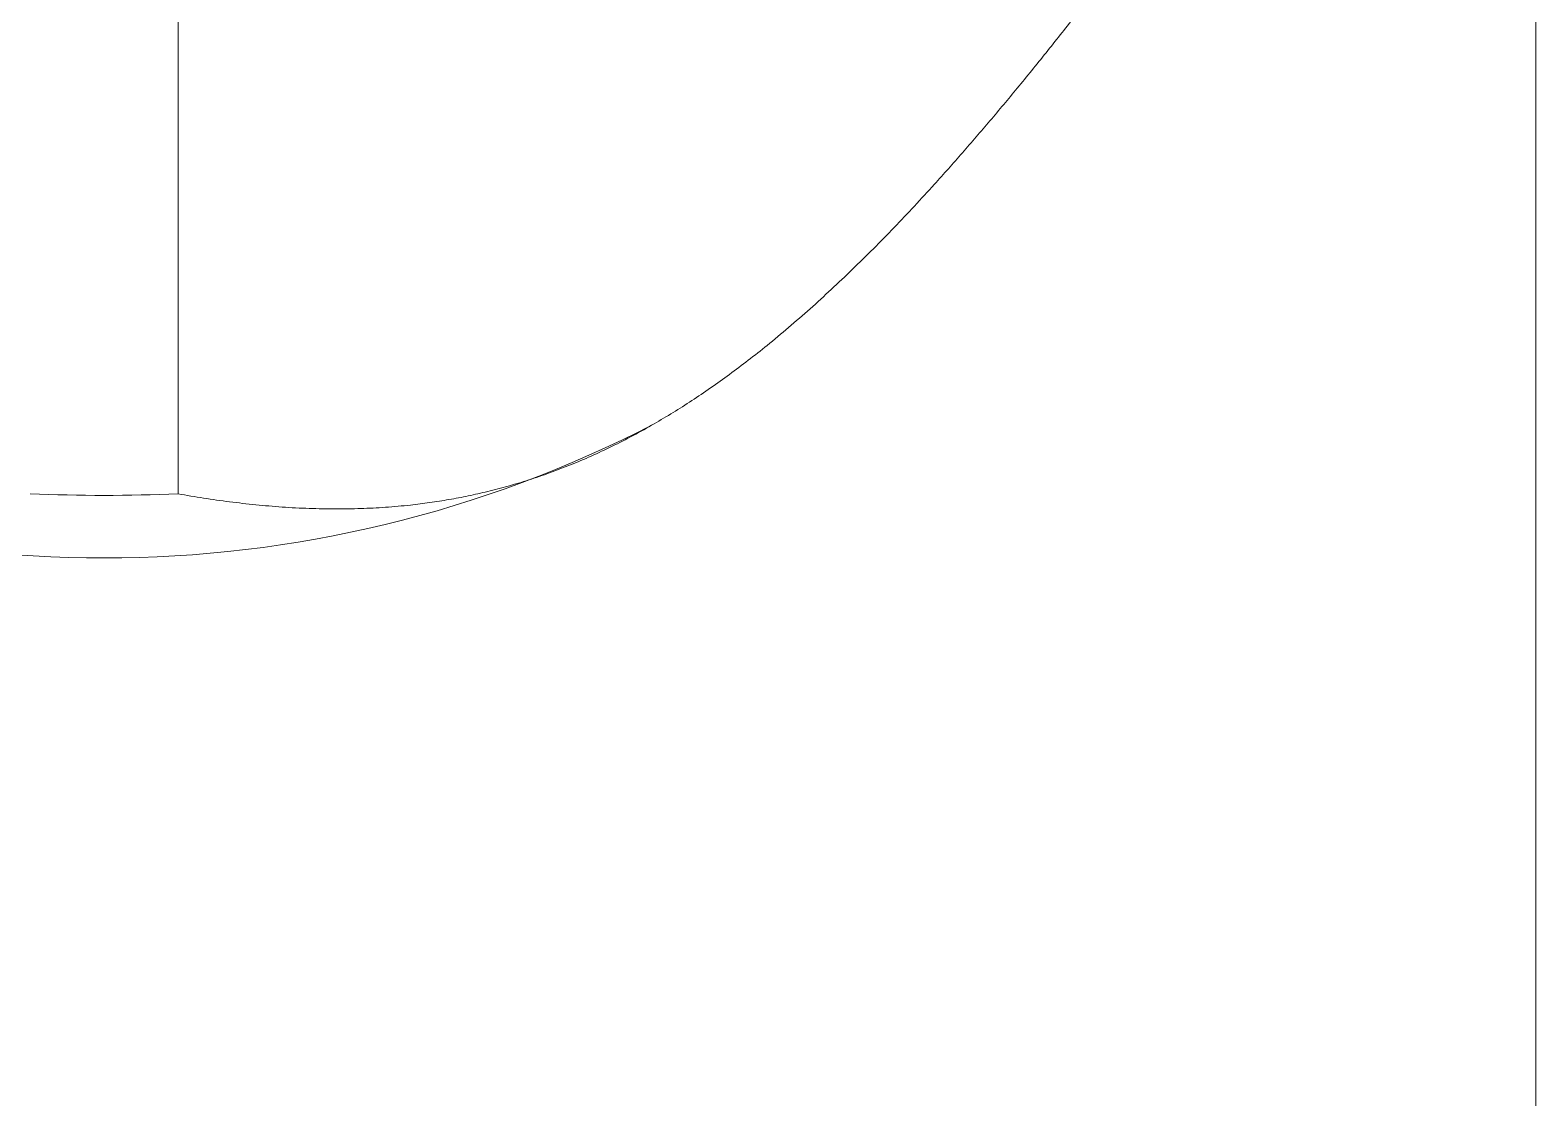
# Model space of a CAD drawing. Header units: millimetres. Extents: x 2 to 278, y 1 to 215.
# Drawn here: x 255.13 to 277.99, y 135.83 to 152.03 of the extents above; entities that cross this region are included whole.
import ezdxf

# ---------------------------------------------------------------- set-up
doc = ezdxf.new("R2010")
doc.units = ezdxf.units.MM

msp = doc.modelspace()

# ---------------------------------------------------------------- linework, layer by layer
at = {"color": 7, "linetype": 'Continuous', "lineweight": 18}
for p, q in [((277.989, 0.903), (277.989, 214.645)), ((257.377, 144.993), (257.377, 168.793))]:
    msp.add_line(p, q, dxfattribs=at)
for centre, radius, start, end in [((256.254, 162.174), 18.154, 242.6097, 297.3903), ((256.254, 172.002), 27.032, 267.6198, 272.3802)]:
    msp.add_arc(centre, radius, start, end, dxfattribs=at)
for points, knots in [([(264.606, 146.056), (264.701, 146.112), (264.891, 146.224), (265.177, 146.406), (265.463, 146.599), (265.749, 146.804), (266.034, 147.019), (266.333, 147.255), (266.646, 147.515), (266.971, 147.799), (267.294, 148.093), (267.614, 148.397), (267.933, 148.711), (268.247, 149.032), (268.555, 149.358), (268.901, 149.734), (269.284, 150.164), (269.703, 150.651), (270.127, 151.158), (270.554, 151.684), (270.986, 152.229), (271.413, 152.781), (271.694, 153.154), (271.835, 153.34)], [0, 0, 0, 0, 0.036526, 0.073062, 0.109589, 0.146483, 0.183388, 0.220284, 0.263161, 0.306061, 0.348965, 0.391848, 0.435145, 0.478443, 0.520831, 0.563219, 0.623252, 0.683297, 0.743335, 0.807452, 0.87157, 0.935785, 1, 1, 1, 1]), ([(257.377, 144.993), (257.506, 144.971), (257.765, 144.927), (258.158, 144.871), (258.556, 144.826), (258.958, 144.791), (259.366, 144.769), (259.763, 144.762), (260.15, 144.768), (260.526, 144.787), (260.875, 144.818), (261.197, 144.859), (261.489, 144.904), (261.782, 144.96), (262.082, 145.028), (262.388, 145.108), (262.701, 145.202), (263.016, 145.309), (263.332, 145.43), (263.649, 145.564), (263.966, 145.713), (264.285, 145.875), (264.499, 145.995), (264.606, 146.056)], [0, 0, 0, 0, 0.059165, 0.118333, 0.177497, 0.236842, 0.296194, 0.355536, 0.408325, 0.461122, 0.513907, 0.553676, 0.593444, 0.632915, 0.672386, 0.713477, 0.75459, 0.7957, 0.836786, 0.877476, 0.918166, 0.959083, 1, 1, 1, 1])]:
    msp.add_open_spline(points, degree=3, knots=knots, dxfattribs=at)

doc.saveas('drawing.dxf')
